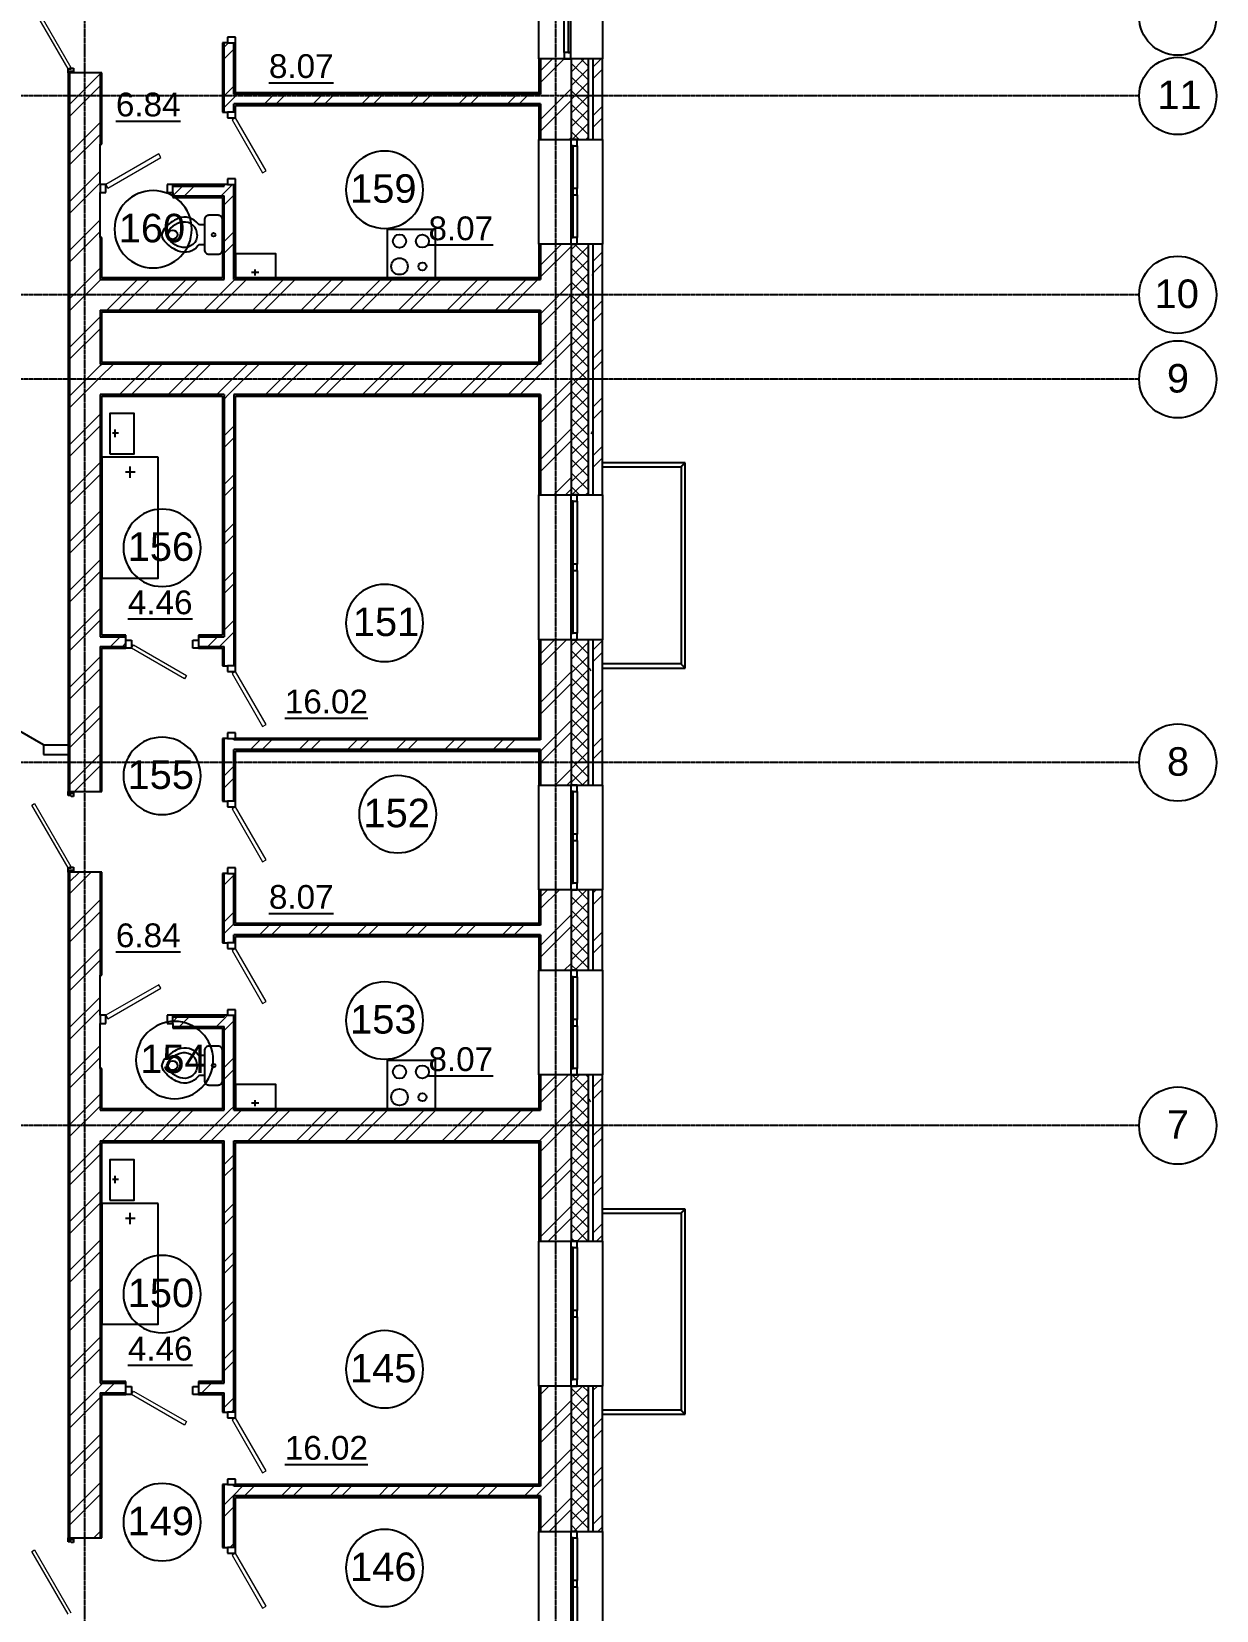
# Model space of a CAD drawing. Header units: millimetres. Extents: x -3463 to 813393, y -106315 to 159215.
# Drawn here: x 190069 to 204788, y 32450 to 52061 of the extents above; entities that cross this region are included whole.
import ezdxf

# ---------------------------------------------------------------- set-up
doc = ezdxf.new("R2010")
doc.units = ezdxf.units.MM
doc.linetypes.add('Линия сетки', pattern=[22.225, 12.7, -3.175, 3.175, -3.175])
doc.layers.add('AXIS_', color=252, linetype='Continuous')
doc.layers.add('PLANS_', color=252, linetype='Continuous')
doc.styles.add('arial', font='arial.ttf')
doc.styles.add('Arial_1', font='arial.ttf', dxfattribs={"height": 295.05988})

# ---------------------------------------------------------------- blocks, each defined once
blk = doc.blocks.new('A$Cd9ce3b92')
at = {"layer": 'AXIS_', "linetype": 'Линия сетки'}
for p, q in [((1551, -44949), (1551, 40039)), ((7401, -44949), (7401, 40039)), ((14647, 6864), (-13895, 6864)), ((14647, 4394), (-13895, 4394)), ((14647, 3344), (-13895, 3344)), ((14647, -1416), (-13895, -1416)), ((14647, -5926), (-13895, -5926))]:
    blk.add_line(p, q, dxfattribs=at)
at = {"layer": 'AXIS_'}
for centre in [(15127, 7849), (15127, 6864), (15127, 4394), (15127, 3344), (15127, -1416), (15127, -5926)]:
    blk.add_circle(centre, 480, dxfattribs=at)
at = {"layer": 'PLANS_'}
for p, q in [((7191, 7324), (7191, 8624)), ((7556, 8544), (7556, 7404)), ((7586, 7404), (7586, 8544)), ((7981, 8624), (7981, 7324)), ((7506, 7404), (7506, 7934)), ((3281, 6664), (3281, 7524)), ((3421, 7594), (3321, 7594)), ((3321, 7594), (3321, 7524)), ((3321, 7524), (3421, 7524)), ((3401, 6884), (3401, 7524)), ((3421, 7524), (3421, 7594)), ((7211, 7324), (7211, 6884)), ((7586, 7404), (7506, 7404)), ((7506, 7404), (7506, 7324)), ((7506, 7324), (7586, 7324)), ((7556, 7404), (7586, 7404)), ((7586, 7324), (7586, 7404)), ((7591, 7324), (7591, 6324)), ((7801, 7324), (7801, 6324)), ((7861, 7324), (7861, 6324)), ((1341, 7199), (1381, 7199)), ((1341, 7169), (1341, 7199)), ((1411, 7169), (1341, 7169)), ((1341, 7169), (1411, 7169)), ((1341, 7149), (1341, 7169)), ((1411, 7149), (1341, 7149)), ((1361, 7149), (1361, -1776)), ((1381, 7209), (1411, 7209)), ((1381, 7199), (1381, 7209)), ((1411, 7209), (1411, 7169)), ((1411, 7169), (1411, 7149)), ((1741, 7149), (1741, 6264)), ((7211, 6884), (3401, 6884)), ((7191, 6884), (7191, 6904)), ((3401, 6664), (3401, 6764)), ((7211, 6764), (3401, 6764)), ((7191, 6744), (7191, 6764)), ((7211, 6764), (7211, 6324)), ((3421, 6664), (3321, 6664)), ((3321, 6664), (3321, 6594)), ((3321, 6594), (3421, 6594)), ((3421, 6594), (3421, 6664)), ((7191, 5024), (7191, 6324)), ((7586, 6324), (7586, 6244)), ((7666, 6324), (7586, 6324)), ((7666, 6244), (7666, 6324)), ((7981, 6324), (7981, 5024)), ((7586, 6244), (7586, 5104)), ((7616, 6244), (7586, 6244)), ((7586, 6244), (7666, 6244)), ((7616, 5104), (7616, 6244)), ((7666, 6244), (7666, 5714)), ((1811, 5764), (1741, 5764)), ((1741, 5764), (1741, 5664)), ((1811, 5664), (1811, 5764)), ((2571, 5764), (2571, 5664)), ((2641, 5764), (2571, 5764)), ((2641, 5664), (2641, 5764)), ((2641, 5744), (3281, 5744)), ((3281, 5744), (3281, 5764)), ((3421, 5834), (3321, 5834)), ((3321, 5834), (3321, 5764)), ((3321, 5764), (3421, 5764)), ((3401, 4584), (3401, 5764)), ((3421, 5764), (3421, 5834)), ((7586, 5714), (7586, 5634)), ((7666, 5714), (7586, 5714)), ((7666, 5634), (7666, 5714)), ((1741, 5664), (1811, 5664)), ((2571, 5664), (2641, 5664)), ((2641, 5624), (3281, 5624)), ((3281, 4584), (3281, 5624)), ((7586, 5634), (7666, 5634)), ((7666, 5634), (7666, 5104)), ((1741, 5104), (1741, 4584)), ((7586, 5104), (7616, 5104)), ((7586, 5104), (7586, 5024)), ((7666, 5104), (7586, 5104)), ((7666, 5024), (7666, 5104)), ((7211, 5024), (7211, 4584)), ((7586, 5024), (7666, 5024)), ((7591, 5024), (7591, 1909)), ((7801, 5024), (7801, 1909)), ((7861, 5024), (7861, 1909)), ((1741, 4584), (3281, 4584)), ((3401, 4584), (7211, 4584)), ((7191, 4584), (7191, 4604)), ((1741, 4204), (1741, 3534)), ((1741, 4204), (7211, 4204)), ((7191, 4184), (7191, 4204)), ((7211, 4204), (7211, 3534)), ((7211, 3534), (1741, 3534)), ((7191, 3534), (7191, 3554)), ((1741, 3154), (1741, 144)), ((3281, 3154), (1741, 3154)), ((3281, 3154), (3281, 144)), ((3401, 3154), (3401, -216)), ((7211, 3154), (3401, 3154)), ((7191, 3134), (7191, 3154)), ((7211, 3154), (7211, 1909)), ((9006, 2308), (7981, 2308)), ((7981, 2258), (8956, 2258)), ((8956, 2258), (8956, -192)), ((9006, -242), (9006, 2308)), ((7191, 109), (7191, 1909)), ((7586, 1909), (7586, 1829)), ((7666, 1909), (7586, 1909)), ((7586, 1829), (7586, 189)), ((7616, 1829), (7586, 1829)), ((7586, 1829), (7666, 1829)), ((7616, 189), (7616, 1829)), ((7666, 1829), (7666, 1909)), ((7666, 1829), (7666, 1049)), ((7981, 1909), (7981, 109)), ((7586, 1049), (7586, 969)), ((7666, 1049), (7586, 1049)), ((7666, 969), (7666, 1049)), ((7586, 969), (7666, 969)), ((7666, 969), (7666, 189)), ((1741, 144), (2061, 144)), ((1741, 24), (1741, -1776)), ((1741, 24), (2061, 24)), ((2061, 104), (2131, 104)), ((2061, 4), (2061, 104)), ((2131, 4), (2061, 4)), ((2131, 104), (2131, 4)), ((2891, 104), (2961, 104)), ((2891, 4), (2891, 104)), ((2961, 4), (2891, 4)), ((2961, 144), (3281, 144)), ((2961, 104), (2961, 4)), ((2961, 24), (3281, 24)), ((3281, -216), (3281, 24)), ((7211, 109), (7211, -1136)), ((7586, 189), (7616, 189)), ((7586, 189), (7586, 109)), ((7666, 189), (7586, 189)), ((7586, 109), (7666, 109)), ((7591, 109), (7591, -1696)), ((7666, 109), (7666, 189)), ((7801, 109), (7801, -1696)), ((7861, 109), (7861, -1696)), ((8956, -192), (7981, -192)), ((3421, -216), (3321, -216)), ((3321, -216), (3321, -286)), ((3321, -286), (3421, -286)), ((3421, -286), (3421, -216)), ((7981, -242), (9006, -242)), ((3281, -1896), (3281, -1116)), ((3421, -1046), (3321, -1046)), ((3321, -1046), (3321, -1116)), ((3321, -1116), (3421, -1116)), ((3401, -1136), (3401, -1116)), ((7211, -1136), (3401, -1136)), ((3421, -1116), (3421, -1046)), ((7191, -1136), (7191, -1116)), ((3401, -1896), (3401, -1256)), ((7211, -1256), (3401, -1256)), ((7191, -1276), (7191, -1256)), ((7211, -1256), (7211, -1696)), ((7191, -2996), (7191, -1696)), ((7586, -1696), (7586, -1776)), ((7666, -1696), (7586, -1696)), ((7666, -1776), (7666, -1696)), ((7981, -1696), (7981, -2996)), ((1341, -1776), (1411, -1776)), ((1341, -1796), (1341, -1776)), ((1341, -1796), (1411, -1796)), ((1341, -1826), (1341, -1796)), ((1411, -1796), (1341, -1796)), ((1381, -1826), (1341, -1826)), ((1381, -1836), (1381, -1826)), ((1411, -1836), (1381, -1836)), ((1411, -1776), (1411, -1796)), ((1411, -1796), (1411, -1836)), ((3421, -1896), (3321, -1896)), ((3321, -1896), (3321, -1966)), ((3421, -1966), (3421, -1896)), ((7586, -1776), (7586, -2916)), ((7616, -1776), (7586, -1776)), ((7586, -1776), (7666, -1776)), ((7616, -2916), (7616, -1776)), ((7666, -1776), (7666, -2306)), ((3321, -1966), (3421, -1966)), ((7586, -2306), (7586, -2386)), ((7666, -2306), (7586, -2306)), ((7666, -2386), (7666, -2306)), ((7586, -2386), (7666, -2386)), ((7666, -2386), (7666, -2916)), ((1341, -2726), (1381, -2726)), ((1341, -2756), (1341, -2726)), ((1381, -2716), (1411, -2716)), ((1381, -2726), (1381, -2716)), ((1411, -2716), (1411, -2756)), ((3421, -2726), (3321, -2726)), ((3321, -2726), (3321, -2796)), ((3421, -2796), (3421, -2726)), ((1411, -2756), (1341, -2756)), ((1341, -2756), (1411, -2756)), ((1341, -2776), (1341, -2756)), ((1411, -2776), (1341, -2776)), ((1361, -2776), (1361, -11046)), ((1411, -2756), (1411, -2776)), ((1741, -2776), (1741, -4056)), ((3281, -3656), (3281, -2796)), ((3321, -2796), (3421, -2796)), ((3401, -3436), (3401, -2796)), ((7586, -2916), (7616, -2916)), ((7586, -2916), (7586, -2996)), ((7666, -2916), (7586, -2916)), ((7666, -2996), (7666, -2916)), ((7211, -2996), (7211, -3436)), ((7586, -2996), (7666, -2996)), ((7591, -2996), (7591, -3996)), ((7801, -2996), (7801, -3996)), ((7861, -2996), (7861, -3996)), ((7211, -3436), (3401, -3436)), ((7191, -3436), (7191, -3416)), ((3421, -3656), (3321, -3656)), ((3321, -3656), (3321, -3726)), ((3401, -3656), (3401, -3556)), ((7211, -3556), (3401, -3556)), ((3421, -3726), (3421, -3656)), ((7191, -3576), (7191, -3556)), ((7211, -3556), (7211, -3996)), ((3321, -3726), (3421, -3726)), ((7191, -5296), (7191, -3996)), ((7586, -3996), (7586, -4076)), ((7666, -3996), (7586, -3996)), ((7586, -4076), (7586, -5216)), ((7616, -4076), (7586, -4076)), ((7586, -4076), (7666, -4076)), ((7616, -5216), (7616, -4076)), ((7666, -4076), (7666, -3996)), ((7666, -4076), (7666, -4606)), ((7981, -3996), (7981, -5296)), ((3421, -4486), (3321, -4486)), ((3321, -4486), (3321, -4556)), ((3421, -4556), (3421, -4486)), ((1811, -4556), (1741, -4556)), ((1741, -4556), (1741, -4656)), ((1741, -4656), (1811, -4656)), ((1811, -4656), (1811, -4556)), ((2571, -4556), (2571, -4656)), ((2641, -4556), (2571, -4556)), ((2571, -4656), (2641, -4656)), ((2641, -4656), (2641, -4556)), ((2641, -4576), (3281, -4576)), ((2641, -4696), (3281, -4696)), ((3281, -4576), (3281, -4556)), ((3281, -5736), (3281, -4696)), ((3321, -4556), (3421, -4556)), ((3401, -5736), (3401, -4556)), ((7586, -4606), (7586, -4686)), ((7666, -4606), (7586, -4606)), ((7586, -4686), (7666, -4686)), ((7666, -4686), (7666, -4606)), ((7666, -4686), (7666, -5216)), ((1741, -5216), (1741, -5736)), ((7586, -5216), (7616, -5216)), ((7586, -5216), (7586, -5296)), ((7666, -5216), (7586, -5216)), ((7666, -5296), (7666, -5216)), ((7211, -5296), (7211, -5736)), ((7586, -5296), (7666, -5296)), ((7591, -5296), (7591, -7361)), ((7801, -5296), (7801, -7361)), ((7861, -5296), (7861, -7361)), ((1741, -5736), (3281, -5736)), ((3401, -5736), (7211, -5736)), ((7191, -5736), (7191, -5716)), ((1741, -6116), (1741, -9126)), ((1741, -6116), (3281, -6116)), ((3281, -9126), (3281, -6116)), ((3401, -6116), (7211, -6116)), ((3401, -9486), (3401, -6116)), ((7191, -6136), (7191, -6116)), ((7211, -6116), (7211, -7361)), ((9006, -6962), (7981, -6962)), ((7981, -7012), (8956, -7012)), ((8956, -7012), (8956, -9462)), ((9006, -9512), (9006, -6962)), ((7191, -9161), (7191, -7361)), ((7586, -7361), (7586, -7441)), ((7666, -7361), (7586, -7361)), ((7586, -7441), (7586, -9081)), ((7616, -7441), (7586, -7441)), ((7586, -7441), (7666, -7441)), ((7616, -9081), (7616, -7441)), ((7666, -7441), (7666, -7361)), ((7666, -7441), (7666, -8221)), ((7981, -7361), (7981, -9161)), ((7586, -8221), (7586, -8301)), ((7666, -8221), (7586, -8221)), ((7666, -8301), (7666, -8221)), ((7586, -8301), (7666, -8301)), ((7666, -8301), (7666, -9081)), ((1741, -9126), (2061, -9126)), ((2061, -9166), (2131, -9166)), ((2061, -9266), (2061, -9166)), ((2131, -9166), (2131, -9266)), ((2891, -9166), (2961, -9166)), ((2891, -9266), (2891, -9166)), ((2961, -9126), (3281, -9126)), ((2961, -9166), (2961, -9266)), ((7211, -9161), (7211, -10406)), ((7586, -9081), (7616, -9081)), ((7586, -9081), (7586, -9161)), ((7666, -9081), (7586, -9081)), ((7586, -9161), (7666, -9161)), ((7591, -9161), (7591, -10966)), ((7666, -9161), (7666, -9081)), ((7801, -9161), (7801, -10966)), ((7861, -9161), (7861, -10966)), ((1741, -9246), (1741, -11046)), ((1741, -9246), (2061, -9246)), ((2131, -9266), (2061, -9266)), ((2961, -9266), (2891, -9266)), ((2961, -9246), (3281, -9246)), ((3281, -9486), (3281, -9246)), ((3421, -9486), (3321, -9486)), ((3321, -9486), (3321, -9556)), ((3321, -9556), (3421, -9556)), ((3421, -9556), (3421, -9486)), ((8956, -9462), (7981, -9462)), ((7981, -9512), (9006, -9512)), ((3281, -11166), (3281, -10386)), ((3421, -10316), (3321, -10316)), ((3321, -10316), (3321, -10386)), ((3321, -10386), (3421, -10386)), ((3401, -10406), (3401, -10386)), ((3421, -10386), (3421, -10316)), ((7191, -10406), (7191, -10386)), ((7211, -10406), (3401, -10406)), ((3401, -11166), (3401, -10526)), ((7211, -10526), (3401, -10526)), ((7191, -10546), (7191, -10526)), ((7211, -10526), (7211, -10966)), ((7191, -12266), (7191, -10966)), ((7586, -10966), (7586, -11046)), ((7666, -10966), (7586, -10966)), ((7666, -11046), (7666, -10966)), ((7981, -10966), (7981, -12266)), ((1341, -11046), (1411, -11046)), ((1341, -11066), (1341, -11046)), ((1341, -11066), (1411, -11066)), ((1341, -11096), (1341, -11066)), ((1411, -11066), (1341, -11066)), ((1381, -11096), (1341, -11096)), ((1381, -11106), (1381, -11096)), ((1411, -11106), (1381, -11106)), ((1411, -11046), (1411, -11066)), ((1411, -11066), (1411, -11106)), ((3421, -11166), (3321, -11166)), ((3321, -11166), (3321, -11236)), ((3421, -11236), (3421, -11166)), ((7586, -11046), (7586, -12186)), ((7616, -11046), (7586, -11046)), ((7586, -11046), (7666, -11046)), ((7616, -12186), (7616, -11046)), ((7666, -11046), (7666, -11576)), ((3321, -11236), (3421, -11236)), ((7586, -11576), (7586, -11656)), ((7666, -11576), (7586, -11576)), ((7586, -11656), (7666, -11656)), ((7666, -11656), (7666, -11576)), ((7666, -11656), (7666, -12186))]:
    blk.add_line(p, q, dxfattribs=at)
at = {"layer": 'PLANS_', "lineweight": 13}
for p, q in [((1341, 7199), (891, 7978)), ((926, 7998), (1376, 7219)), ((1376, 7219), (1341, 7199)), ((3421, 6594), (3378, 6569)), ((3378, 6569), (3758, 5910)), ((3801, 5935), (3421, 6594)), ((2469, 6144), (1811, 5764)), ((1836, 5720), (2494, 6100)), ((2494, 6100), (2469, 6144)), ((3758, 5910), (3801, 5935)), ((1811, 5764), (1836, 5720)), ((2131, 4), (2156, 47)), ((2789, -376), (2131, 4)), ((2156, 47), (2814, -333)), ((2814, -333), (2789, -376)), ((3421, -286), (3378, -311)), ((3378, -311), (3758, -970)), ((3801, -945), (3421, -286)), ((3758, -970), (3801, -945)), ((891, -1947), (926, -1927)), ((1341, -2726), (891, -1947)), ((926, -1927), (1376, -2706)), ((3421, -1966), (3378, -1991)), ((3378, -1991), (3758, -2650)), ((3801, -2625), (3421, -1966)), ((1376, -2706), (1341, -2726)), ((3758, -2650), (3801, -2625)), ((3421, -3726), (3378, -3751)), ((3378, -3751), (3758, -4410)), ((3801, -4385), (3421, -3726)), ((2469, -4176), (1811, -4556)), ((1836, -4600), (2494, -4220)), ((2494, -4220), (2469, -4176)), ((3758, -4410), (3801, -4385)), ((1811, -4556), (1836, -4600)), ((2131, -9266), (2156, -9223)), ((2789, -9646), (2131, -9266)), ((2156, -9223), (2814, -9603)), ((2814, -9603), (2789, -9646)), ((3421, -9556), (3378, -9581)), ((3378, -9581), (3758, -10240)), ((3801, -10215), (3421, -9556)), ((3758, -10240), (3801, -10215)), ((891, -11217), (926, -11197)), ((1341, -11996), (891, -11217)), ((926, -11197), (1376, -11976)), ((3421, -11236), (3378, -11261)), ((3378, -11261), (3758, -11920)), ((3801, -11895), (3421, -11236)), ((3758, -11920), (3801, -11895))]:
    blk.add_line(p, q, dxfattribs=at)
at = {"layer": 'PLANS_', "lineweight": 25}
for p, q in [((3261, 7524), (3261, 6664)), ((3321, 7524), (3261, 7524)), ((3421, 6904), (3421, 7524)), ((7981, 7324), (7191, 7324)), ((7191, 7324), (7191, 6904)), ((7981, 6324), (7981, 7324)), ((1341, 7149), (1341, -1776)), ((1761, 7149), (1411, 7149)), ((1761, 6264), (1761, 7149)), ((7191, 6904), (3421, 6904)), ((3421, 6664), (3421, 6744)), ((3421, 6744), (7191, 6744)), ((7191, 6744), (7191, 6324)), ((3261, 6664), (3321, 6664)), ((7191, 6324), (7981, 6324)), ((1741, 5764), (1741, 6264)), ((1741, 6264), (1761, 6264)), ((3321, 5764), (2641, 5764)), ((3421, 4604), (3421, 5764)), ((1741, 5104), (1741, 5664)), ((2641, 5664), (2641, 5604)), ((2641, 5604), (3261, 5604)), ((3261, 5604), (3261, 4604)), ((1761, 5104), (1741, 5104)), ((1761, 4604), (1761, 5104)), ((7981, 5024), (7191, 5024)), ((7191, 5024), (7191, 4604)), ((7981, 1909), (7981, 5024)), ((3261, 4604), (1761, 4604)), ((7191, 4604), (3421, 4604)), ((1761, 3554), (1761, 4184)), ((1761, 4184), (7191, 4184)), ((7191, 4184), (7191, 3554)), ((7191, 3554), (1761, 3554)), ((1761, 164), (1761, 3134)), ((1761, 3134), (3261, 3134)), ((3261, 3134), (3261, 164)), ((3421, -216), (3421, 3134)), ((3421, 3134), (7191, 3134)), ((7191, 3134), (7191, 1909)), ((7191, 1909), (7981, 1909)), ((2061, 164), (1761, 164)), ((1761, -1776), (1761, 4)), ((1761, 4), (2061, 4)), ((2061, 104), (2061, 164)), ((3261, 164), (2961, 164)), ((2961, 164), (2961, 104)), ((2961, 4), (3261, 4)), ((3261, 4), (3261, -216)), ((7981, 109), (7191, 109)), ((7191, 109), (7191, -1116)), ((7981, -1696), (7981, 109)), ((3261, -216), (3321, -216)), ((3261, -1116), (3261, -1896)), ((3321, -1116), (3261, -1116)), ((7191, -1116), (3421, -1116)), ((3421, -1896), (3421, -1276)), ((3421, -1276), (7191, -1276)), ((7191, -1276), (7191, -1696)), ((7191, -1696), (7981, -1696)), ((1411, -1776), (1761, -1776)), ((3261, -1896), (3321, -1896)), ((1341, -2776), (1341, -11046)), ((1761, -2776), (1411, -2776)), ((1761, -4056), (1761, -2776)), ((3261, -2796), (3261, -3656)), ((3321, -2796), (3261, -2796)), ((3421, -3416), (3421, -2796)), ((7981, -2996), (7191, -2996)), ((7191, -2996), (7191, -3416)), ((7981, -3996), (7981, -2996)), ((7191, -3416), (3421, -3416)), ((3261, -3656), (3321, -3656)), ((3421, -3656), (3421, -3576)), ((3421, -3576), (7191, -3576)), ((7191, -3576), (7191, -3996)), ((1741, -4556), (1741, -4056)), ((1741, -4056), (1761, -4056)), ((7191, -3996), (7981, -3996)), ((1741, -5216), (1741, -4656)), ((3321, -4556), (2641, -4556)), ((2641, -4656), (2641, -4716)), ((3421, -5716), (3421, -4556)), ((2641, -4716), (3261, -4716)), ((3261, -4716), (3261, -5716)), ((1761, -5216), (1741, -5216)), ((1761, -5716), (1761, -5216)), ((7981, -5296), (7191, -5296)), ((7191, -5296), (7191, -5716)), ((7981, -7361), (7981, -5296)), ((3261, -5716), (1761, -5716)), ((7191, -5716), (3421, -5716)), ((1761, -9106), (1761, -6136)), ((1761, -6136), (3261, -6136)), ((3261, -6136), (3261, -9106)), ((3421, -6136), (7191, -6136)), ((3421, -9486), (3421, -6136)), ((7191, -6136), (7191, -7361)), ((7191, -7361), (7981, -7361)), ((2061, -9106), (1761, -9106)), ((2061, -9166), (2061, -9106)), ((3261, -9106), (2961, -9106)), ((2961, -9106), (2961, -9166)), ((7981, -9161), (7191, -9161)), ((7191, -9161), (7191, -10386)), ((7981, -10966), (7981, -9161)), ((1761, -11046), (1761, -9266)), ((1761, -9266), (2061, -9266)), ((2961, -9266), (3261, -9266)), ((3261, -9266), (3261, -9486)), ((3261, -9486), (3321, -9486)), ((3261, -10386), (3261, -11166)), ((3321, -10386), (3261, -10386)), ((7191, -10386), (3421, -10386)), ((3421, -11166), (3421, -10546)), ((3421, -10546), (7191, -10546)), ((7191, -10546), (7191, -10966)), ((7191, -10966), (7981, -10966)), ((1411, -11046), (1761, -11046)), ((3261, -11166), (3321, -11166))]:
    blk.add_line(p, q, dxfattribs=at)
at = {"layer": 'PLANS_', "linetype": 'Continuous', "lineweight": 9}
for p, q in [((3281, 7470), (3335, 7524)), ((3281, 7323), (3401, 7443)), ((7211, 7175), (7359, 7324)), ((7211, 7029), (7506, 7324)), ((7591, 7160), (7754, 7324)), ((7801, 7063), (7591, 7273)), ((7801, 7232), (7710, 7324)), ((7861, 7222), (7963, 7324)), ((1361, 6757), (1741, 7137)), ((7591, 6991), (7801, 7201)), ((7801, 6893), (7591, 7103)), ((7861, 7076), (7981, 7196)), ((1361, 6610), (1741, 6990)), ((3281, 6866), (3401, 6986)), ((3401, 6840), (3445, 6884)), ((3782, 6764), (3902, 6884)), ((3928, 6764), (4048, 6884)), ((4385, 6764), (4505, 6884)), ((4532, 6764), (4652, 6884)), ((4989, 6764), (5109, 6884)), ((5135, 6764), (5255, 6884)), ((5592, 6764), (5712, 6884)), ((5739, 6764), (5859, 6884)), ((6196, 6764), (6316, 6884)), ((6342, 6764), (6462, 6884)), ((6799, 6764), (6919, 6884)), ((6946, 6764), (7066, 6884)), ((7211, 6572), (7591, 6952)), ((7591, 6821), (7801, 7031)), ((7801, 6723), (7591, 6933)), ((3281, 6720), (3401, 6840)), ((7211, 6426), (7591, 6806)), ((7591, 6651), (7801, 6861)), ((7801, 6553), (7591, 6763)), ((7591, 6481), (7801, 6691)), ((7861, 6618), (7981, 6738)), ((1361, 6153), (1741, 6533)), ((7801, 6384), (7591, 6594)), ((7603, 6324), (7801, 6522)), ((7861, 6472), (7981, 6592)), ((1361, 6007), (1741, 6387)), ((7566, 6324), (7591, 6348)), ((7692, 6324), (7591, 6424)), ((7773, 6324), (7801, 6352)), ((1361, 5550), (1741, 5930)), ((1361, 5403), (1741, 5783)), ((2642, 5624), (2762, 5744)), ((2788, 5624), (2908, 5744)), ((3281, 5659), (3385, 5764)), ((3245, 5624), (3281, 5659)), ((3281, 5513), (3401, 5633)), ((1361, 4946), (1741, 5326)), ((1361, 4800), (1741, 5180)), ((3281, 5056), (3401, 5176)), ((3281, 4910), (3401, 5030)), ((7211, 4761), (7473, 5024)), ((7211, 4615), (7591, 4995)), ((7591, 4954), (7661, 5024)), ((7591, 4784), (7801, 4994)), ((7801, 4856), (7634, 5024)), ((7861, 4808), (7981, 4928)), ((1361, 4343), (1741, 4723)), ((7801, 4687), (7591, 4897)), ((7591, 4615), (7801, 4825)), ((7801, 4517), (7591, 4727)), ((7861, 4662), (7981, 4782)), ((1361, 4196), (1741, 4576)), ((1741, 4576), (1748, 4584)), ((1825, 4204), (2205, 4584)), ((1972, 4204), (2352, 4584)), ((2429, 4204), (2809, 4584)), ((2575, 4204), (2955, 4584)), ((3032, 4204), (3412, 4584)), ((3179, 4204), (3559, 4584)), ((3636, 4204), (4016, 4584)), ((3782, 4204), (4162, 4584)), ((4239, 4204), (4619, 4584)), ((4386, 4204), (4766, 4584)), ((4843, 4204), (5223, 4584)), ((4989, 4204), (5369, 4584)), ((5446, 4204), (5826, 4584)), ((5592, 4204), (5972, 4584)), ((6050, 4204), (6430, 4584)), ((6196, 4204), (6576, 4584)), ((6653, 4204), (7033, 4584)), ((6799, 4204), (7179, 4584)), ((7211, 4158), (7591, 4538)), ((7591, 4445), (7801, 4655)), ((7801, 4347), (7591, 4557)), ((7861, 4659), (7846, 4633)), ((7211, 4012), (7591, 4392)), ((7591, 4275), (7801, 4485)), ((7801, 4178), (7591, 4388)), ((7591, 4106), (7801, 4316)), ((7861, 4205), (7981, 4325)), ((1361, 3739), (1741, 4119)), ((7801, 4008), (7591, 4218)), ((7591, 3936), (7801, 4146)), ((7861, 4058), (7981, 4178)), ((1361, 3593), (1741, 3973)), ((7211, 3555), (7591, 3935)), ((7801, 3838), (7591, 4048)), ((7591, 3766), (7801, 3976)), ((7211, 3408), (7591, 3788)), ((7801, 3669), (7591, 3879)), ((7591, 3596), (7801, 3806)), ((1741, 3516), (1759, 3534)), ((1741, 3370), (1905, 3534)), ((1982, 3154), (2362, 3534)), ((2129, 3154), (2509, 3534)), ((2586, 3154), (2966, 3534)), ((2732, 3154), (3112, 3534)), ((3189, 3154), (3569, 3534)), ((3336, 3154), (3716, 3534)), ((3793, 3154), (4173, 3534)), ((3939, 3154), (4319, 3534)), ((4396, 3154), (4776, 3534)), ((4542, 3154), (4922, 3534)), ((5000, 3154), (5380, 3534)), ((5146, 3154), (5526, 3534)), ((5603, 3154), (5983, 3534)), ((5749, 3154), (6129, 3534)), ((6207, 3154), (6587, 3534)), ((6353, 3154), (6733, 3534)), ((6810, 3154), (7190, 3534)), ((7801, 3499), (7591, 3709)), ((7591, 3427), (7801, 3637)), ((7801, 3329), (7591, 3539)), ((7861, 3601), (7981, 3721)), ((7861, 3455), (7981, 3575)), ((1361, 3136), (1741, 3516)), ((1361, 2990), (1741, 3370)), ((6956, 3154), (7211, 3408)), ((7591, 3257), (7801, 3467)), ((7801, 3159), (7591, 3369)), ((3281, 3099), (3336, 3154)), ((7211, 2951), (7591, 3331)), ((7211, 2805), (7591, 3185)), ((7591, 3087), (7801, 3297)), ((7801, 2990), (7591, 3200)), ((7211, 3045), (7204, 3033)), ((7591, 2918), (7801, 3128)), ((7801, 2820), (7591, 3030)), ((7591, 2748), (7801, 2958)), ((7861, 2998), (7981, 3118)), ((7861, 2851), (7981, 2971)), ((1361, 2532), (1741, 2912)), ((1361, 2386), (1741, 2766)), ((3281, 2642), (3401, 2762)), ((7211, 2762), (7201, 2779)), ((7801, 2650), (7591, 2860)), ((7591, 2578), (7801, 2788)), ((3281, 2496), (3401, 2616)), ((7211, 2348), (7591, 2728)), ((7211, 2201), (7591, 2581)), ((7801, 2481), (7591, 2691)), ((7591, 2409), (7801, 2619)), ((7857, 2702), (7837, 2667)), ((7801, 2311), (7591, 2521)), ((7591, 2239), (7801, 2449)), ((7861, 2394), (7981, 2514)), ((7861, 2248), (7981, 2368)), ((1361, 1929), (1741, 2309)), ((1361, 1783), (1741, 2163)), ((3281, 2038), (3401, 2158)), ((7801, 2141), (7591, 2351)), ((7591, 2069), (7801, 2279)), ((7801, 1971), (7591, 2181)), ((3281, 1892), (3401, 2012)), ((7376, 1909), (7591, 2124)), ((7522, 1909), (7591, 1978)), ((7694, 1909), (7591, 2012)), ((7600, 1909), (7801, 2109)), ((7770, 1909), (7801, 1940)), ((7979, 1909), (7981, 1911)), ((1361, 1325), (1741, 1705)), ((1361, 1179), (1741, 1559)), ((3281, 1435), (3401, 1555)), ((3281, 1289), (3401, 1409)), ((1361, 722), (1741, 1102)), ((1361, 576), (1741, 956)), ((3281, 831), (3401, 951)), ((3281, 685), (3401, 805)), ((1361, 118), (1741, 498)), ((1361, -28), (1741, 352)), ((3281, 228), (3401, 348)), ((3281, 82), (3401, 202)), ((1870, 24), (1990, 144)), ((2016, 24), (2061, 69)), ((3077, 24), (3197, 144)), ((3223, 24), (3281, 82)), ((7211, -66), (7386, 109)), ((7211, -213), (7532, 109)), ((7591, 33), (7667, 109)), ((7591, -137), (7801, 73)), ((7801, -65), (7628, 109)), ((7801, 105), (7797, 109)), ((7861, -20), (7981, 100)), ((1361, -485), (1741, -105)), ((7801, -235), (7591, -25)), ((7591, -307), (7801, -97)), ((7801, -404), (7591, -194)), ((7861, -166), (7981, -46)), ((1361, -631), (1741, -251)), ((7211, -670), (7591, -290)), ((7591, -476), (7801, -266)), ((7801, -574), (7591, -364)), ((7840, -278), (7820, -243)), ((7211, -816), (7591, -436)), ((7591, -646), (7801, -436)), ((7801, -744), (7591, -534)), ((7861, -623), (7981, -503)), ((1361, -1089), (1741, -709)), ((7591, -816), (7801, -606)), ((7801, -914), (7591, -704)), ((7591, -986), (7801, -776)), ((7861, -770), (7981, -650)), ((1361, -1235), (1741, -855)), ((7211, -1273), (7591, -893)), ((7801, -1083), (7591, -873)), ((7591, -1155), (7801, -945)), ((3281, -1125), (3290, -1116)), ((3607, -1256), (3727, -1136)), ((3753, -1256), (3873, -1136)), ((4211, -1256), (4331, -1136)), ((4357, -1256), (4477, -1136)), ((4814, -1256), (4934, -1136)), ((4960, -1256), (5080, -1136)), ((5417, -1256), (5537, -1136)), ((5564, -1256), (5684, -1136)), ((6021, -1256), (6141, -1136)), ((6167, -1256), (6287, -1136)), ((6624, -1256), (6744, -1136)), ((6771, -1256), (6891, -1136)), ((7211, -1420), (7591, -1040)), ((7801, -1253), (7591, -1043)), ((7591, -1325), (7801, -1115)), ((7861, -1227), (7981, -1107)), ((1361, -1692), (1741, -1312)), ((7801, -1423), (7591, -1213)), ((7591, -1495), (7801, -1285)), ((7861, -1373), (7981, -1253)), ((1423, -1776), (1741, -1458)), ((3281, -1582), (3401, -1462)), ((7391, -1696), (7591, -1497)), ((7801, -1592), (7591, -1382)), ((7591, -1664), (7801, -1454)), ((7736, -1696), (7591, -1552)), ((3281, -1729), (3401, -1609)), ((7538, -1696), (7591, -1643)), ((7729, -1696), (7801, -1624)), ((1361, -2899), (1484, -2776)), ((1361, -3045), (1630, -2776)), ((3281, -2936), (3401, -2816)), ((1361, -3502), (1741, -3122)), ((7211, -3084), (7298, -2996)), ((7211, -3230), (7445, -2996)), ((7591, -3022), (7617, -2996)), ((7591, -3192), (7786, -2996)), ((7801, -3289), (7591, -3079)), ((7801, -3120), (7678, -2996)), ((7861, -3037), (7902, -2996)), ((7861, -3183), (7981, -3063)), ((1361, -3649), (1741, -3269)), ((3281, -3393), (3401, -3273)), ((7211, -3687), (7591, -3307)), ((7591, -3361), (7801, -3151)), ((7801, -3459), (7591, -3249)), ((7591, -3531), (7801, -3321)), ((3281, -3539), (3401, -3419)), ((3721, -3556), (3841, -3436)), ((3867, -3556), (3987, -3436)), ((4324, -3556), (4444, -3436)), ((4471, -3556), (4591, -3436)), ((4928, -3556), (5048, -3436)), ((5074, -3556), (5194, -3436)), ((5531, -3556), (5651, -3436)), ((5678, -3556), (5798, -3436)), ((6135, -3556), (6255, -3436)), ((6281, -3556), (6401, -3436)), ((6738, -3556), (6858, -3436)), ((6885, -3556), (7005, -3436)), ((7211, -3833), (7591, -3453)), ((7801, -3629), (7591, -3419)), ((7591, -3701), (7801, -3491)), ((7861, -3641), (7981, -3521)), ((1361, -4106), (1741, -3726)), ((7801, -3799), (7591, -3589)), ((7591, -3871), (7801, -3661)), ((7861, -3787), (7981, -3667)), ((1361, -4252), (1741, -3872)), ((7505, -3996), (7591, -3911)), ((7801, -3968), (7591, -3758)), ((7635, -3996), (7801, -3830)), ((7660, -3996), (7591, -3928)), ((1361, -4709), (1741, -4329)), ((1361, -4856), (1741, -4476)), ((2641, -4636), (2701, -4576)), ((2727, -4696), (2847, -4576)), ((3184, -4696), (3281, -4600)), ((3281, -4600), (3324, -4556)), ((3281, -4746), (3401, -4626)), ((1361, -5313), (1741, -4933)), ((1361, -5459), (1741, -5079)), ((3281, -5203), (3401, -5083)), ((3281, -5350), (3401, -5230)), ((7211, -5498), (7412, -5296)), ((7211, -5644), (7558, -5296)), ((7591, -5398), (7693, -5296)), ((7591, -5568), (7801, -5358)), ((7801, -5665), (7591, -5455)), ((7801, -5496), (7602, -5296)), ((7801, -5326), (7772, -5296)), ((7861, -5451), (7981, -5331)), ((7861, -5597), (7981, -5477)), ((1361, -5916), (1741, -5536)), ((1361, -6063), (1741, -5683)), ((3351, -5736), (3401, -5687)), ((7591, -5737), (7801, -5527)), ((7801, -5835), (7591, -5625)), ((7834, -5631), (7813, -5597)), ((1764, -6116), (2144, -5736)), ((1911, -6116), (2291, -5736)), ((2368, -6116), (2748, -5736)), ((2514, -6116), (2894, -5736)), ((2971, -6116), (3351, -5736)), ((3118, -6116), (3498, -5736)), ((3575, -6116), (3955, -5736)), ((3721, -6116), (4101, -5736)), ((4178, -6116), (4558, -5736)), ((4325, -6116), (4705, -5736)), ((4782, -6116), (5162, -5736)), ((4928, -6116), (5308, -5736)), ((5385, -6116), (5765, -5736)), ((5532, -6116), (5912, -5736)), ((5989, -6116), (6369, -5736)), ((6135, -6116), (6515, -5736)), ((6592, -6116), (6972, -5736)), ((6738, -6116), (7118, -5736)), ((7211, -6101), (7591, -5721)), ((7211, -6247), (7591, -5867)), ((7591, -5907), (7801, -5697)), ((7801, -6005), (7591, -5795)), ((7591, -6077), (7801, -5867)), ((7801, -6174), (7591, -5964)), ((7591, -6246), (7801, -6036)), ((7861, -6070), (7859, -6074)), ((7861, -6055), (7981, -5935)), ((1361, -6520), (1741, -6140)), ((7196, -6116), (7211, -6101)), ((7801, -6344), (7591, -6134)), ((7591, -6416), (7801, -6206)), ((7861, -6201), (7981, -6081)), ((1361, -6666), (1741, -6286)), ((3281, -6410), (3401, -6290)), ((3281, -6556), (3401, -6436)), ((7211, -6705), (7591, -6325)), ((7211, -6851), (7591, -6471)), ((7801, -6514), (7591, -6304)), ((7591, -6586), (7801, -6376)), ((7801, -6684), (7591, -6474)), ((7591, -6756), (7801, -6546)), ((7801, -6853), (7591, -6643)), ((7861, -6658), (7981, -6538)), ((1361, -7123), (1741, -6743)), ((7591, -6925), (7801, -6715)), ((7801, -7023), (7591, -6813)), ((7861, -6804), (7981, -6684)), ((1361, -7270), (1741, -6890)), ((3281, -7014), (3401, -6894)), ((3281, -7160), (3401, -7040)), ((7211, -7308), (7591, -6928)), ((7591, -7095), (7801, -6885)), ((7801, -7193), (7591, -6983)), ((7591, -7265), (7801, -7055)), ((7304, -7361), (7591, -7074)), ((7800, -7361), (7591, -7152)), ((7664, -7361), (7801, -7224)), ((7861, -7261), (7981, -7141)), ((1361, -7727), (1741, -7347)), ((7631, -7361), (7591, -7322)), ((7907, -7361), (7981, -7288)), ((1361, -7873), (1741, -7493)), ((3281, -7617), (3401, -7497)), ((3281, -7763), (3401, -7643)), ((1361, -8330), (1741, -7950)), ((1361, -8476), (1741, -8096)), ((3281, -8221), (3401, -8101)), ((3281, -8367), (3401, -8247)), ((1361, -8934), (1741, -8554)), ((1361, -9080), (1741, -8700)), ((3281, -8824), (3401, -8704)), ((3281, -8970), (3401, -8850)), ((1361, -9537), (1741, -9157)), ((1741, -9157), (1772, -9126)), ((1798, -9246), (1918, -9126)), ((2961, -9144), (2979, -9126)), ((3005, -9246), (3125, -9126)), ((7211, -9265), (7314, -9161)), ((7591, -9301), (7731, -9161)), ((7801, -9399), (7591, -9189)), ((7801, -9229), (7733, -9161)), ((7861, -9218), (7918, -9161)), ((1361, -9683), (1741, -9303)), ((3281, -9428), (3401, -9308)), ((7211, -9722), (7591, -9342)), ((7591, -9471), (7801, -9261)), ((7801, -9569), (7591, -9359)), ((3368, -9486), (3401, -9454)), ((7211, -9868), (7591, -9488)), ((7591, -9641), (7801, -9431)), ((7801, -9738), (7591, -9528)), ((7591, -9810), (7801, -9600)), ((7861, -9675), (7981, -9555)), ((1361, -10141), (1741, -9761)), ((7211, -9634), (7208, -9640)), ((7801, -9908), (7591, -9698)), ((7591, -9980), (7801, -9770)), ((7861, -9822), (7981, -9702)), ((1361, -10287), (1741, -9907)), ((7211, -10325), (7591, -9945)), ((7801, -10078), (7591, -9868)), ((7591, -10150), (7801, -9940)), ((7211, -10472), (7591, -10092)), ((7801, -10247), (7591, -10037)), ((7591, -10319), (7801, -10109)), ((7861, -10279), (7981, -10159)), ((1361, -10744), (1741, -10364)), ((7801, -10417), (7591, -10207)), ((7591, -10489), (7801, -10279)), ((7801, -10587), (7591, -10377)), ((7861, -10425), (7981, -10305)), ((1361, -10890), (1741, -10510)), ((3281, -10635), (3401, -10515)), ((3401, -10515), (3509, -10406)), ((3535, -10526), (3655, -10406)), ((3993, -10526), (4113, -10406)), ((4139, -10526), (4259, -10406)), ((4596, -10526), (4716, -10406)), ((4742, -10526), (4862, -10406)), ((5200, -10526), (5320, -10406)), ((5346, -10526), (5466, -10406)), ((5803, -10526), (5923, -10406)), ((5949, -10526), (6069, -10406)), ((6407, -10526), (6527, -10406)), ((6553, -10526), (6673, -10406)), ((7010, -10526), (7130, -10406)), ((7156, -10526), (7211, -10472)), ((7211, -10929), (7591, -10549)), ((7591, -10659), (7801, -10449)), ((7801, -10756), (7591, -10546)), ((3281, -10781), (3401, -10661)), ((7320, -10966), (7591, -10695)), ((7591, -10828), (7801, -10618)), ((7801, -10926), (7591, -10716)), ((7861, -10882), (7981, -10762)), ((1662, -11046), (1741, -10968)), ((7672, -10966), (7591, -10886)), ((7623, -10966), (7801, -10788)), ((7793, -10966), (7801, -10958)), ((7817, -10966), (7807, -10950)), ((7923, -10966), (7981, -10909)), ((3353, -11166), (3401, -11118))]:
    blk.add_line(p, q, dxfattribs=at)
at = {"layer": 'PLANS_', "lineweight": -3}
for p, q in [((3663, 4708), (3663, 4635)), ((5459, 4747), (5459, 4747)), ((3713, 4671), (3620, 4671)), ((1966, 2676), (1892, 2676)), ((1928, 2627), (1928, 2719)), ((2175, 2190), (2054, 2190)), ((2114, 2120), (2114, 2261)), ((1036, -1196), (-90, -546)), ((1036, -1196), (1341, -1196)), ((1036, -1196), (1036, -1316)), ((1036, -1316), (1341, -1316)), ((3713, -5649), (3620, -5649)), ((3663, -5612), (3663, -5685)), ((5459, -5573), (5459, -5573)), ((1966, -6594), (1892, -6594)), ((1928, -6643), (1928, -6551)), ((2114, -7150), (2114, -7009)), ((2175, -7080), (2054, -7080))]:
    blk.add_line(p, q, dxfattribs=at)
at = {"layer": 'PLANS_'}
for points in [[(3036, 5264), (2980, 5264, -0.236068), (2957, 5275, 0.343108), (2710, 5342, 0.119543), (2541, 5219, 0.14868), (2507, 5140, 1.116183)], [(2946, 5140, 0.453768), (2766, 5297, 0.270259), (2564, 5140, -10.812243)], [(3036, 5016), (2980, 5016, 0.236068), (2957, 5005, -0.343108), (2710, 4937, -0.119543), (2541, 5061, -0.14868), (2507, 5140, -1.116183)], [(2946, 5140, -0.453768), (2766, 4982, -0.270259), (2564, 5140, 10.812243)], [(3036, -5056), (2980, -5056, -0.236068), (2957, -5045, 0.343108), (2710, -4978, 0.119543), (2541, -5101, 0.14868), (2507, -5180, 1.116183)], [(2946, -5180, 0.453768), (2766, -5023, 0.270259), (2564, -5180, -10.812243)], [(3036, -5304), (2980, -5304, 0.236068), (2957, -5315, -0.343108), (2710, -5383, -0.119543), (2541, -5259, -0.14868), (2507, -5180, -1.116183)], [(2946, -5180, -0.453768), (2766, -5338, -0.270259), (2564, -5180, 10.812243)]]:
    blk.add_lwpolyline(points, format="xyb", dxfattribs=at)
for points in [[(3036, 5326), (3036, 4954, 0.414214), (3092, 4898), (3205, 4898, 0.414214), (3261, 4954), (3261, 5326, 0.414214), (3205, 5382), (3092, 5382, 0.414214)], [(3036, -4994), (3036, -5366, 0.414214), (3092, -5422), (3205, -5422, 0.414214), (3261, -5366), (3261, -4994, 0.414214), (3205, -4938), (3092, -4938, 0.414214)]]:
    blk.add_lwpolyline(points, format="xyb", close=True, dxfattribs=at)
at = {"layer": 'PLANS_', "lineweight": -3}
for points in [[(5306, 4604), (5906, 4604), (5906, 5204), (5306, 5204)], [(3921, 4604), (3921, 4904), (3421, 4904), (3421, 4604)], [(1861, 2418), (2161, 2418), (2161, 2918), (1861, 2918)], [(2461, 2376), (1761, 2376), (1761, 876), (2461, 876)], [(5306, -5716), (5906, -5716), (5906, -5116), (5306, -5116)], [(3921, -5716), (3921, -5416), (3421, -5416), (3421, -5716)], [(1861, -6852), (2161, -6852), (2161, -6352), (1861, -6352)], [(2461, -6894), (1761, -6894), (1761, -8394), (2461, -8394)]]:
    blk.add_lwpolyline(points, close=True, dxfattribs=at)
at = {"layer": 'PLANS_'}
for centre, radius in [((2642, 5140), 57.4), ((3149, 5140), 22.5), ((2642, -5180), 57.4), ((3149, -5180), 22.5)]:
    blk.add_circle(centre, radius, dxfattribs=at)
at = {"layer": 'PLANS_', "lineweight": -3}
for centre, radius in [((5459, 5061), 82.8), ((5744, 5061), 80.6), ((5459, 4747), 103), ((5744, 4747), 49.4), ((5459, -5259), 82.8), ((5744, -5259), 80.6), ((5459, -5573), 103), ((5744, -5573), 49.4)]:
    blk.add_circle(centre, radius, dxfattribs=at)
at = {"layer": 'PLANS_'}
for centre, start, end in [((5273, 5699), 0, 180), ((2398, 5208), 0, 180), ((5273, 5699), 180, 0), ((2398, 5208), 180, 0), ((2509, 1251), 0, 180), ((2509, 1251), 180, 0), ((5273, 317), 0, 180), ((5273, 317), 180, 0), ((2509, -1582), 0, 180), ((2509, -1582), 180, 0), ((5437, -2058), 0, 180), ((5437, -2058), 180, 0), ((5273, -4621), 0, 180), ((2665, -5112), 0, 180), ((5273, -4621), 180, 0), ((2665, -5112), 180, 0), ((2509, -8019), 0, 180), ((2509, -8019), 180, 0), ((5273, -8953), 0, 180), ((5273, -8953), 180, 0), ((2509, -10852), 0, 180), ((2509, -10852), 180, 0), ((5273, -11421), 0, 180), ((5273, -11421), 180, 0)]:
    blk.add_arc(centre, 480, start, end, dxfattribs=at)
for points in [[(8956, 2258), (8956, 2258), (8957, 2258), (8958, 2259), (8959, 2261), (8961, 2262), (8962, 2264), (8964, 2265), (8966, 2267), (8968, 2270), (8970, 2272), (8972, 2273), (8973, 2275), (8975, 2276), (8976, 2278), (8978, 2279), (8979, 2281), (8981, 2283), (8983, 2284), (8984, 2286), (8986, 2287), (8988, 2289), (8989, 2291), (8991, 2292), (8992, 2294), (8994, 2295), (8995, 2296), (8997, 2298), (8998, 2300), (9000, 2301), (9001, 2303), (9003, 2304), (9004, 2306), (9006, 2307), (9006, 2308), (9006, 2308)], [(8956, -192), (8956, -192), (8957, -193), (8958, -194), (8959, -196), (8961, -197), (8962, -199), (8964, -200), (8966, -202), (8968, -204), (8970, -206), (8972, -208), (8973, -209), (8975, -211), (8976, -213), (8978, -214), (8979, -216), (8981, -217), (8983, -219), (8984, -221), (8986, -222), (8988, -224), (8989, -225), (8991, -227), (8992, -228), (8994, -230), (8995, -231), (8997, -233), (8998, -235), (9000, -236), (9001, -238), (9003, -239), (9004, -241), (9006, -242), (9006, -242), (9006, -242)], [(8956, -7012), (8956, -7012), (8957, -7012), (8958, -7011), (8959, -7009), (8961, -7008), (8962, -7006), (8964, -7005), (8966, -7003), (8968, -7000), (8970, -6998), (8972, -6997), (8973, -6995), (8975, -6994), (8976, -6992), (8978, -6991), (8979, -6989), (8981, -6987), (8983, -6986), (8984, -6984), (8986, -6983), (8988, -6981), (8989, -6979), (8991, -6978), (8992, -6976), (8994, -6975), (8995, -6974), (8997, -6972), (8998, -6970), (9000, -6969), (9001, -6967), (9003, -6966), (9004, -6964), (9006, -6963), (9006, -6962), (9006, -6962)], [(8956, -9462), (8956, -9462), (8957, -9463), (8958, -9464), (8959, -9466), (8961, -9467), (8962, -9469), (8964, -9470), (8966, -9472), (8968, -9474), (8970, -9476), (8972, -9478), (8973, -9479), (8975, -9481), (8976, -9483), (8978, -9484), (8979, -9486), (8981, -9487), (8983, -9489), (8984, -9491), (8986, -9492), (8988, -9494), (8989, -9495), (8991, -9497), (8992, -9498), (8994, -9500), (8995, -9501), (8997, -9503), (8998, -9505), (9000, -9506), (9001, -9508), (9003, -9509), (9004, -9511), (9006, -9512), (9006, -9512), (9006, -9512)]]:
    blk.add_open_spline(points, degree=3, knots=[0, 0, 0, 0, 0.083333, 0.125, 0.166667, 0.208333, 0.229167, 0.25, 0.291667, 0.333333, 0.354167, 0.375, 0.395833, 0.416667, 0.4375, 0.458333, 0.479167, 0.5, 0.520833, 0.541667, 0.5625, 0.583333, 0.604167, 0.625, 0.645833, 0.666667, 0.6875, 0.708333, 0.75, 0.770833, 0.791667, 0.833333, 0.875, 0.916667, 1, 1, 1, 1], dxfattribs=at)
at = {"layer": 'AXIS_', "lineweight": -3, "style": 'arial'}
for s, height, p in [('11', 354.1, (14873, 6700)), ('10', 354.1, (14839, 4230)), ('9', 354, (14992, 3180)), ('8', 354, (14993, -1580)), ('7', 354, (14991, -6090))]:
    blk.add_text(s, height=height, dxfattribs=at).set_placement(p)
at = {"layer": 'PLANS_', "lineweight": -3}
for s, height, style, p in [('%%U8.07', 295.1, 'Arial_1', (3837, 7087)), ('%%U6.84', 295.1, 'Arial_1', (1936, 6610)), ('159', 354.1, 'arial', (4845, 5537)), ('160', 354.1, 'arial', (1971, 5046)), ('%%U8.07', 295.1, 'Arial_1', (5819, 5072)), ('156', 354.1, 'arial', (2082, 1089)), ('%%U4.46', 295.1, 'Arial_1', (2085, 426)), ('151', 354.1, 'arial', (4879, 155)), ('%%U16.02', 295.1, 'Arial_1', (4035, -806)), ('155', 354.1, 'arial', (2080, -1744)), ('152', 354.1, 'arial', (5011, -2220)), ('%%U8.07', 295.1, 'Arial_1', (3837, -3233)), ('%%U6.84', 295.1, 'Arial_1', (1936, -3710)), ('153', 354.1, 'arial', (4845, -4783)), ('154', 354.1, 'arial', (2238, -5274)), ('%%U8.07', 295.1, 'Arial_1', (5819, -5248)), ('150', 354.1, 'arial', (2082, -8181)), ('%%U4.46', 295.1, 'Arial_1', (2085, -8844)), ('145', 354.1, 'arial', (4844, -9115)), ('%%U16.02', 295.1, 'Arial_1', (4035, -10076)), ('149', 354.1, 'arial', (2081, -11014)), ('146', 354.1, 'arial', (4845, -11583))]:
    blk.add_text(s, height=height, dxfattribs=dict(at, style=style)).set_placement(p)

msp = doc.modelspace()

# ---------------------------------------------------------------- block references
at = {"lineweight": -3}
msp.add_blockref('A$Cd9ce3b92', (189181, 44398), dxfattribs=at)

doc.saveas('drawing.dxf')
